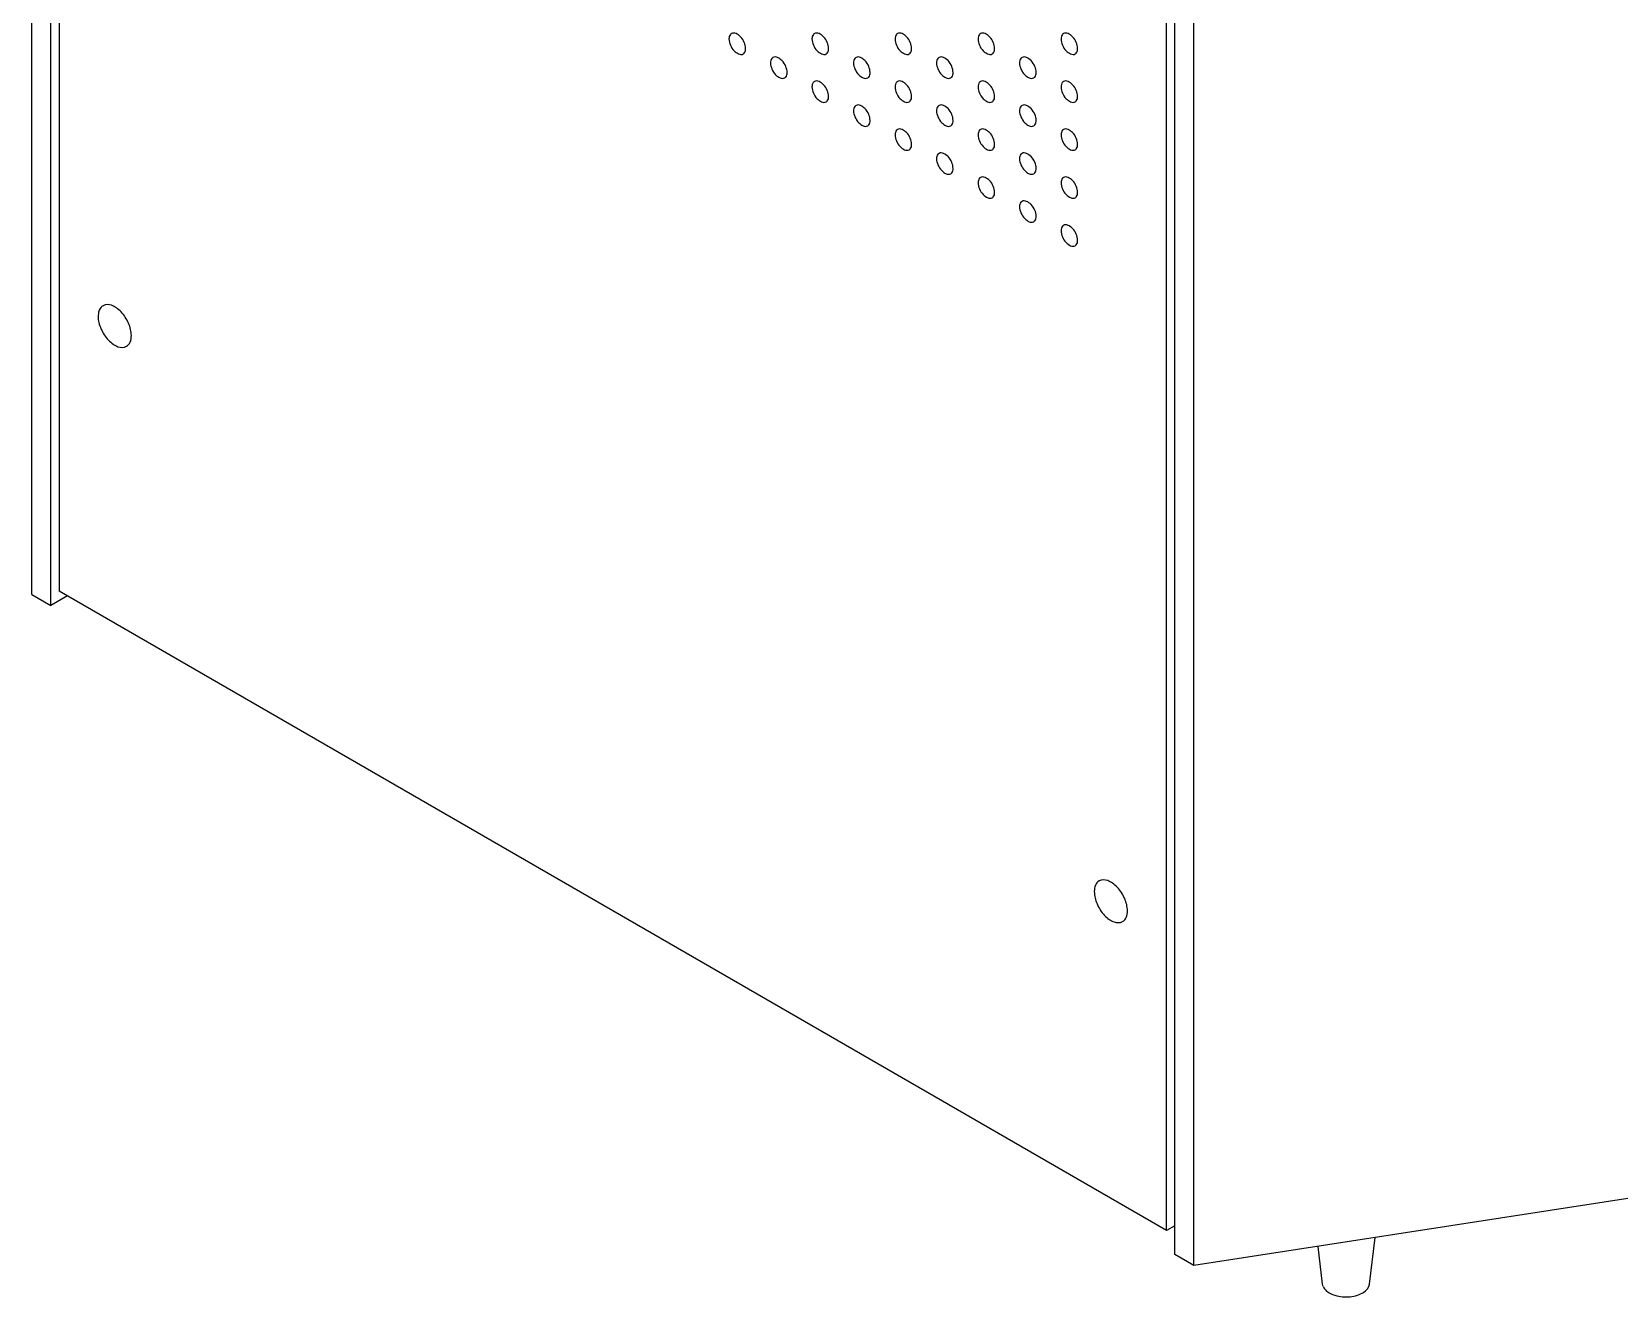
# Model space of a CAD drawing. Header units: millimetres. Extents: x 0 to 1189, y 0 to 841.
# Drawn here: x 497.4 to 632.7, y 213.7 to 321.4 of the extents above; entities that cross this region are included whole.
import ezdxf

# ---------------------------------------------------------------- set-up
doc = ezdxf.new("R2010")
doc.units = ezdxf.units.MM
doc.header["$LTSCALE"] = 65.395
doc.layers.get('0').update_dxf_attribs({"linetype": 'CONTINUOUS'})
doc.layers.add('AXIS', color=7, linetype='CONTINUOUS')
doc.layers.add('SURFACES', color=7, linetype='CONTINUOUS')

msp = doc.modelspace()

# ---------------------------------------------------------------- linework, layer by layer
at = {"color": 7, "linetype": 'Continuous'}
for p, q in [((497.43, 273.53), (497.43, 551.14)), ((499.06, 272.58), (499.06, 550.19)), ((499.77, 548.97), (499.77, 273.81)), ((594.08, 219.36), (594.08, 494.52)), ((497.43, 273.53), (499.06, 272.58)), ((500.47, 273.4), (499.06, 272.58)), ((594.08, 219.36), (499.77, 273.81)), ((594.79, 219.76), (594.08, 219.36))]:
    msp.add_line(p, q, dxfattribs=at)
at = {"layer": 'AXIS', "color": 7, "linetype": 'Continuous'}
for p, q in [((607.38, 214.79), (607, 218.01)), ((611.38, 214.79), (611.85, 218.76))]:
    msp.add_line(p, q, dxfattribs=at)
for points, knots in [([(557.03, 321.29), (557, 321.27), (556.86, 321.16), (556.82, 320.97), (556.82, 320.83)], [0, 0, 0, 0, 0.220867, 1, 1, 1, 1]), ([(556.82, 320.83), (556.82, 320.66), (556.93, 320.28), (557.24, 319.75), (557.8, 319.42), (558.03, 319.56)], [0, 0, 0, 0, 0.277753, 0.577543, 1, 1, 1, 1]), ([(558.24, 320.02), (558.24, 320.2), (558.13, 320.57), (557.82, 321.1), (557.26, 321.43), (557.03, 321.29)], [0, 0, 0, 0, 0.277753, 0.577543, 1, 1, 1, 1]), ([(564.1, 321.29), (564.07, 321.27), (563.93, 321.16), (563.89, 320.97), (563.89, 320.83)], [0, 0, 0, 0, 0.220867, 1, 1, 1, 1]), ([(563.89, 320.83), (563.89, 320.66), (564, 320.28), (564.31, 319.75), (564.87, 319.42), (565.1, 319.56)], [0, 0, 0, 0, 0.277753, 0.577543, 1, 1, 1, 1]), ([(565.31, 320.02), (565.31, 320.2), (565.2, 320.57), (564.89, 321.1), (564.34, 321.43), (564.1, 321.29)], [0, 0, 0, 0, 0.277753, 0.577543, 1, 1, 1, 1]), ([(571.17, 321.29), (571.14, 321.27), (571, 321.16), (570.97, 320.97), (570.97, 320.83)], [0, 0, 0, 0, 0.220867, 1, 1, 1, 1]), ([(570.97, 320.83), (570.97, 320.66), (571.07, 320.28), (571.38, 319.75), (571.94, 319.42), (572.17, 319.56)], [0, 0, 0, 0, 0.277753, 0.577543, 1, 1, 1, 1]), ([(572.38, 320.02), (572.38, 320.2), (572.27, 320.57), (571.96, 321.1), (571.41, 321.43), (571.17, 321.29)], [0, 0, 0, 0, 0.277753, 0.577543, 1, 1, 1, 1]), ([(578.24, 321.29), (578.21, 321.27), (578.08, 321.16), (578.04, 320.97), (578.04, 320.83)], [0, 0, 0, 0, 0.220867, 1, 1, 1, 1]), ([(578.04, 320.83), (578.04, 320.66), (578.14, 320.28), (578.46, 319.75), (579.01, 319.42), (579.24, 319.56)], [0, 0, 0, 0, 0.277753, 0.577543, 1, 1, 1, 1]), ([(579.45, 320.02), (579.45, 320.2), (579.34, 320.57), (579.03, 321.1), (578.48, 321.43), (578.24, 321.29)], [0, 0, 0, 0, 0.277753, 0.577543, 1, 1, 1, 1]), ([(585.31, 321.29), (585.28, 321.27), (585.15, 321.16), (585.11, 320.97), (585.11, 320.83)], [0, 0, 0, 0, 0.220867, 1, 1, 1, 1]), ([(585.11, 320.83), (585.11, 320.66), (585.21, 320.28), (585.53, 319.75), (586.08, 319.42), (586.32, 319.56)], [0, 0, 0, 0, 0.277753, 0.577543, 1, 1, 1, 1]), ([(586.52, 320.02), (586.52, 320.2), (586.42, 320.57), (586.1, 321.1), (585.55, 321.43), (585.31, 321.29)], [0, 0, 0, 0, 0.277753, 0.577543, 1, 1, 1, 1]), ([(558.03, 319.56), (558.06, 319.58), (558.2, 319.69), (558.24, 319.88), (558.24, 320.02)], [0, 0, 0, 0, 0.220867, 1, 1, 1, 1]), ([(560.56, 319.25), (560.53, 319.23), (560.4, 319.12), (560.36, 318.93), (560.36, 318.79)], [0, 0, 0, 0, 0.220867, 1, 1, 1, 1]), ([(561.77, 317.98), (561.77, 318.15), (561.67, 318.53), (561.35, 319.06), (560.8, 319.39), (560.56, 319.25)], [0, 0, 0, 0, 0.277753, 0.577543, 1, 1, 1, 1]), ([(565.1, 319.56), (565.13, 319.58), (565.27, 319.69), (565.31, 319.88), (565.31, 320.02)], [0, 0, 0, 0, 0.220867, 1, 1, 1, 1]), ([(567.64, 319.25), (567.6, 319.23), (567.47, 319.12), (567.43, 318.93), (567.43, 318.79)], [0, 0, 0, 0, 0.220867, 1, 1, 1, 1]), ([(568.84, 317.98), (568.84, 318.15), (568.74, 318.53), (568.42, 319.06), (567.87, 319.39), (567.64, 319.25)], [0, 0, 0, 0, 0.277753, 0.577543, 1, 1, 1, 1]), ([(572.17, 319.56), (572.21, 319.58), (572.34, 319.69), (572.38, 319.88), (572.38, 320.02)], [0, 0, 0, 0, 0.220867, 1, 1, 1, 1]), ([(574.71, 319.25), (574.67, 319.23), (574.54, 319.12), (574.5, 318.93), (574.5, 318.79)], [0, 0, 0, 0, 0.220867, 1, 1, 1, 1]), ([(575.91, 317.98), (575.91, 318.15), (575.81, 318.53), (575.5, 319.06), (574.94, 319.39), (574.71, 319.25)], [0, 0, 0, 0, 0.277753, 0.577543, 1, 1, 1, 1]), ([(579.24, 319.56), (579.28, 319.58), (579.41, 319.69), (579.45, 319.88), (579.45, 320.02)], [0, 0, 0, 0, 0.220867, 1, 1, 1, 1]), ([(581.78, 319.25), (581.75, 319.23), (581.61, 319.12), (581.57, 318.93), (581.57, 318.79)], [0, 0, 0, 0, 0.220867, 1, 1, 1, 1]), ([(582.99, 317.98), (582.99, 318.15), (582.88, 318.53), (582.57, 319.06), (582.01, 319.39), (581.78, 319.25)], [0, 0, 0, 0, 0.277753, 0.577543, 1, 1, 1, 1]), ([(586.32, 319.56), (586.35, 319.58), (586.48, 319.69), (586.52, 319.88), (586.52, 320.02)], [0, 0, 0, 0, 0.220867, 1, 1, 1, 1]), ([(560.36, 318.79), (560.36, 318.61), (560.46, 318.24), (560.78, 317.71), (561.33, 317.38), (561.57, 317.52)], [0, 0, 0, 0, 0.277753, 0.577543, 1, 1, 1, 1]), ([(561.57, 317.52), (561.6, 317.54), (561.73, 317.65), (561.77, 317.84), (561.77, 317.98)], [0, 0, 0, 0, 0.220867, 1, 1, 1, 1]), ([(567.43, 318.79), (567.43, 318.61), (567.54, 318.24), (567.85, 317.71), (568.4, 317.38), (568.64, 317.52)], [0, 0, 0, 0, 0.277753, 0.577543, 1, 1, 1, 1]), ([(568.64, 317.52), (568.67, 317.54), (568.8, 317.65), (568.84, 317.84), (568.84, 317.98)], [0, 0, 0, 0, 0.220867, 1, 1, 1, 1]), ([(574.5, 318.79), (574.5, 318.61), (574.61, 318.24), (574.92, 317.71), (575.47, 317.38), (575.71, 317.52)], [0, 0, 0, 0, 0.277753, 0.577543, 1, 1, 1, 1]), ([(575.71, 317.52), (575.74, 317.54), (575.88, 317.65), (575.91, 317.84), (575.91, 317.98)], [0, 0, 0, 0, 0.220867, 1, 1, 1, 1]), ([(581.57, 318.79), (581.57, 318.61), (581.68, 318.24), (581.99, 317.71), (582.54, 317.38), (582.78, 317.52)], [0, 0, 0, 0, 0.277753, 0.577543, 1, 1, 1, 1]), ([(582.78, 317.52), (582.81, 317.54), (582.95, 317.65), (582.99, 317.84), (582.99, 317.98)], [0, 0, 0, 0, 0.220867, 1, 1, 1, 1]), ([(564.1, 317.21), (564.07, 317.19), (563.93, 317.08), (563.89, 316.89), (563.89, 316.75)], [0, 0, 0, 0, 0.220867, 1, 1, 1, 1]), ([(563.89, 316.75), (563.89, 316.57), (564, 316.2), (564.31, 315.67), (564.87, 315.34), (565.1, 315.48)], [0, 0, 0, 0, 0.277753, 0.577543, 1, 1, 1, 1]), ([(565.31, 315.93), (565.31, 316.11), (565.2, 316.49), (564.89, 317.01), (564.34, 317.35), (564.1, 317.21)], [0, 0, 0, 0, 0.277753, 0.577543, 1, 1, 1, 1]), ([(571.17, 317.21), (571.14, 317.19), (571, 317.08), (570.97, 316.89), (570.97, 316.75)], [0, 0, 0, 0, 0.220867, 1, 1, 1, 1]), ([(570.97, 316.75), (570.97, 316.57), (571.07, 316.2), (571.38, 315.67), (571.94, 315.34), (572.17, 315.48)], [0, 0, 0, 0, 0.277753, 0.577543, 1, 1, 1, 1]), ([(572.38, 315.93), (572.38, 316.11), (572.27, 316.49), (571.96, 317.01), (571.41, 317.35), (571.17, 317.21)], [0, 0, 0, 0, 0.277753, 0.577543, 1, 1, 1, 1]), ([(578.24, 317.21), (578.21, 317.19), (578.08, 317.08), (578.04, 316.89), (578.04, 316.75)], [0, 0, 0, 0, 0.220867, 1, 1, 1, 1]), ([(578.04, 316.75), (578.04, 316.57), (578.14, 316.2), (578.46, 315.67), (579.01, 315.34), (579.24, 315.48)], [0, 0, 0, 0, 0.277753, 0.577543, 1, 1, 1, 1]), ([(579.45, 315.93), (579.45, 316.11), (579.34, 316.49), (579.03, 317.01), (578.48, 317.35), (578.24, 317.21)], [0, 0, 0, 0, 0.277753, 0.577543, 1, 1, 1, 1]), ([(585.31, 317.21), (585.28, 317.19), (585.15, 317.08), (585.11, 316.89), (585.11, 316.75)], [0, 0, 0, 0, 0.220867, 1, 1, 1, 1]), ([(585.11, 316.75), (585.11, 316.57), (585.21, 316.2), (585.53, 315.67), (586.08, 315.34), (586.32, 315.48)], [0, 0, 0, 0, 0.277753, 0.577543, 1, 1, 1, 1]), ([(586.52, 315.93), (586.52, 316.11), (586.42, 316.49), (586.1, 317.01), (585.55, 317.35), (585.31, 317.21)], [0, 0, 0, 0, 0.277753, 0.577543, 1, 1, 1, 1]), ([(565.1, 315.48), (565.13, 315.5), (565.27, 315.61), (565.31, 315.8), (565.31, 315.93)], [0, 0, 0, 0, 0.220867, 1, 1, 1, 1]), ([(567.64, 315.17), (567.6, 315.15), (567.47, 315.03), (567.43, 314.84), (567.43, 314.71)], [0, 0, 0, 0, 0.220867, 1, 1, 1, 1]), ([(568.84, 313.89), (568.84, 314.07), (568.74, 314.45), (568.42, 314.97), (567.87, 315.3), (567.64, 315.17)], [0, 0, 0, 0, 0.277753, 0.577543, 1, 1, 1, 1]), ([(572.17, 315.48), (572.21, 315.5), (572.34, 315.61), (572.38, 315.8), (572.38, 315.93)], [0, 0, 0, 0, 0.220867, 1, 1, 1, 1]), ([(574.71, 315.17), (574.67, 315.15), (574.54, 315.03), (574.5, 314.84), (574.5, 314.71)], [0, 0, 0, 0, 0.220867, 1, 1, 1, 1]), ([(575.91, 313.89), (575.91, 314.07), (575.81, 314.45), (575.5, 314.97), (574.94, 315.3), (574.71, 315.17)], [0, 0, 0, 0, 0.277753, 0.577543, 1, 1, 1, 1]), ([(579.24, 315.48), (579.28, 315.5), (579.41, 315.61), (579.45, 315.8), (579.45, 315.93)], [0, 0, 0, 0, 0.220867, 1, 1, 1, 1]), ([(581.78, 315.17), (581.75, 315.15), (581.61, 315.03), (581.57, 314.84), (581.57, 314.71)], [0, 0, 0, 0, 0.220867, 1, 1, 1, 1]), ([(582.99, 313.89), (582.99, 314.07), (582.88, 314.45), (582.57, 314.97), (582.01, 315.3), (581.78, 315.17)], [0, 0, 0, 0, 0.277753, 0.577543, 1, 1, 1, 1]), ([(586.32, 315.48), (586.35, 315.5), (586.48, 315.61), (586.52, 315.8), (586.52, 315.93)], [0, 0, 0, 0, 0.220867, 1, 1, 1, 1]), ([(567.43, 314.71), (567.43, 314.53), (567.54, 314.16), (567.85, 313.63), (568.4, 313.3), (568.64, 313.44)], [0, 0, 0, 0, 0.277753, 0.577543, 1, 1, 1, 1]), ([(568.64, 313.44), (568.67, 313.46), (568.8, 313.57), (568.84, 313.76), (568.84, 313.89)], [0, 0, 0, 0, 0.220867, 1, 1, 1, 1]), ([(574.5, 314.71), (574.5, 314.53), (574.61, 314.16), (574.92, 313.63), (575.47, 313.3), (575.71, 313.44)], [0, 0, 0, 0, 0.277753, 0.577543, 1, 1, 1, 1]), ([(575.71, 313.44), (575.74, 313.46), (575.88, 313.57), (575.91, 313.76), (575.91, 313.89)], [0, 0, 0, 0, 0.220867, 1, 1, 1, 1]), ([(581.57, 314.71), (581.57, 314.53), (581.68, 314.16), (581.99, 313.63), (582.54, 313.3), (582.78, 313.44)], [0, 0, 0, 0, 0.277753, 0.577543, 1, 1, 1, 1]), ([(582.78, 313.44), (582.81, 313.46), (582.95, 313.57), (582.99, 313.76), (582.99, 313.89)], [0, 0, 0, 0, 0.220867, 1, 1, 1, 1]), ([(571.17, 313.13), (571.14, 313.11), (571, 312.99), (570.97, 312.8), (570.97, 312.67)], [0, 0, 0, 0, 0.220867, 1, 1, 1, 1]), ([(570.97, 312.67), (570.97, 312.49), (571.07, 312.12), (571.38, 311.59), (571.94, 311.26), (572.17, 311.4)], [0, 0, 0, 0, 0.277753, 0.577543, 1, 1, 1, 1]), ([(572.38, 311.85), (572.38, 312.03), (572.27, 312.41), (571.96, 312.93), (571.41, 313.26), (571.17, 313.13)], [0, 0, 0, 0, 0.277753, 0.577543, 1, 1, 1, 1]), ([(578.24, 313.13), (578.21, 313.11), (578.08, 312.99), (578.04, 312.8), (578.04, 312.67)], [0, 0, 0, 0, 0.220867, 1, 1, 1, 1]), ([(578.04, 312.67), (578.04, 312.49), (578.14, 312.12), (578.46, 311.59), (579.01, 311.26), (579.24, 311.4)], [0, 0, 0, 0, 0.277753, 0.577543, 1, 1, 1, 1]), ([(579.45, 311.85), (579.45, 312.03), (579.34, 312.41), (579.03, 312.93), (578.48, 313.26), (578.24, 313.13)], [0, 0, 0, 0, 0.277753, 0.577543, 1, 1, 1, 1]), ([(585.31, 313.13), (585.28, 313.11), (585.15, 312.99), (585.11, 312.8), (585.11, 312.67)], [0, 0, 0, 0, 0.220867, 1, 1, 1, 1]), ([(585.11, 312.67), (585.11, 312.49), (585.21, 312.12), (585.53, 311.59), (586.08, 311.26), (586.32, 311.4)], [0, 0, 0, 0, 0.277753, 0.577543, 1, 1, 1, 1]), ([(586.52, 311.85), (586.52, 312.03), (586.42, 312.41), (586.1, 312.93), (585.55, 313.26), (585.31, 313.13)], [0, 0, 0, 0, 0.277753, 0.577543, 1, 1, 1, 1]), ([(572.17, 311.4), (572.21, 311.41), (572.34, 311.53), (572.38, 311.72), (572.38, 311.85)], [0, 0, 0, 0, 0.220867, 1, 1, 1, 1]), ([(574.71, 311.09), (574.67, 311.07), (574.54, 310.95), (574.5, 310.76), (574.5, 310.63)], [0, 0, 0, 0, 0.220867, 1, 1, 1, 1]), ([(575.91, 309.81), (575.91, 309.99), (575.81, 310.36), (575.5, 310.89), (574.94, 311.22), (574.71, 311.09)], [0, 0, 0, 0, 0.277753, 0.577543, 1, 1, 1, 1]), ([(579.24, 311.4), (579.28, 311.41), (579.41, 311.53), (579.45, 311.72), (579.45, 311.85)], [0, 0, 0, 0, 0.220867, 1, 1, 1, 1]), ([(581.78, 311.09), (581.75, 311.07), (581.61, 310.95), (581.57, 310.76), (581.57, 310.63)], [0, 0, 0, 0, 0.220867, 1, 1, 1, 1]), ([(582.99, 309.81), (582.99, 309.99), (582.88, 310.36), (582.57, 310.89), (582.01, 311.22), (581.78, 311.09)], [0, 0, 0, 0, 0.277753, 0.577543, 1, 1, 1, 1]), ([(586.32, 311.4), (586.35, 311.41), (586.48, 311.53), (586.52, 311.72), (586.52, 311.85)], [0, 0, 0, 0, 0.220867, 1, 1, 1, 1]), ([(574.5, 310.63), (574.5, 310.45), (574.61, 310.07), (574.92, 309.55), (575.47, 309.22), (575.71, 309.35)], [0, 0, 0, 0, 0.277753, 0.577543, 1, 1, 1, 1]), ([(575.71, 309.35), (575.74, 309.37), (575.88, 309.49), (575.91, 309.68), (575.91, 309.81)], [0, 0, 0, 0, 0.220867, 1, 1, 1, 1]), ([(581.57, 310.63), (581.57, 310.45), (581.68, 310.07), (581.99, 309.55), (582.54, 309.22), (582.78, 309.35)], [0, 0, 0, 0, 0.277753, 0.577543, 1, 1, 1, 1]), ([(582.78, 309.35), (582.81, 309.37), (582.95, 309.49), (582.99, 309.68), (582.99, 309.81)], [0, 0, 0, 0, 0.220867, 1, 1, 1, 1]), ([(578.24, 309.04), (578.21, 309.02), (578.08, 308.91), (578.04, 308.72), (578.04, 308.59)], [0, 0, 0, 0, 0.220867, 1, 1, 1, 1]), ([(578.04, 308.59), (578.04, 308.41), (578.14, 308.03), (578.46, 307.51), (579.01, 307.18), (579.24, 307.31)], [0, 0, 0, 0, 0.277753, 0.577543, 1, 1, 1, 1]), ([(579.45, 307.77), (579.45, 307.95), (579.34, 308.32), (579.03, 308.85), (578.48, 309.18), (578.24, 309.04)], [0, 0, 0, 0, 0.277753, 0.577543, 1, 1, 1, 1]), ([(585.31, 309.04), (585.28, 309.02), (585.15, 308.91), (585.11, 308.72), (585.11, 308.59)], [0, 0, 0, 0, 0.220867, 1, 1, 1, 1]), ([(585.11, 308.59), (585.11, 308.41), (585.21, 308.03), (585.53, 307.51), (586.08, 307.18), (586.32, 307.31)], [0, 0, 0, 0, 0.277753, 0.577543, 1, 1, 1, 1]), ([(586.52, 307.77), (586.52, 307.95), (586.42, 308.32), (586.1, 308.85), (585.55, 309.18), (585.31, 309.04)], [0, 0, 0, 0, 0.277753, 0.577543, 1, 1, 1, 1]), ([(579.24, 307.31), (579.28, 307.33), (579.41, 307.45), (579.45, 307.64), (579.45, 307.77)], [0, 0, 0, 0, 0.220867, 1, 1, 1, 1]), ([(581.78, 307), (581.75, 306.98), (581.61, 306.87), (581.57, 306.68), (581.57, 306.55)], [0, 0, 0, 0, 0.220867, 1, 1, 1, 1]), ([(582.99, 305.73), (582.99, 305.91), (582.88, 306.28), (582.57, 306.81), (582.01, 307.14), (581.78, 307)], [0, 0, 0, 0, 0.277753, 0.577543, 1, 1, 1, 1]), ([(586.32, 307.31), (586.35, 307.33), (586.48, 307.45), (586.52, 307.64), (586.52, 307.77)], [0, 0, 0, 0, 0.220867, 1, 1, 1, 1]), ([(581.57, 306.55), (581.57, 306.37), (581.68, 305.99), (581.99, 305.47), (582.54, 305.13), (582.78, 305.27)], [0, 0, 0, 0, 0.277753, 0.577543, 1, 1, 1, 1]), ([(582.78, 305.27), (582.81, 305.29), (582.95, 305.4), (582.99, 305.59), (582.99, 305.73)], [0, 0, 0, 0, 0.220867, 1, 1, 1, 1]), ([(585.31, 304.96), (585.28, 304.94), (585.15, 304.83), (585.11, 304.64), (585.11, 304.5)], [0, 0, 0, 0, 0.220867, 1, 1, 1, 1]), ([(585.11, 304.5), (585.11, 304.33), (585.21, 303.95), (585.53, 303.42), (586.08, 303.09), (586.32, 303.23)], [0, 0, 0, 0, 0.277753, 0.577543, 1, 1, 1, 1]), ([(586.52, 303.69), (586.52, 303.87), (586.42, 304.24), (586.1, 304.77), (585.55, 305.1), (585.31, 304.96)], [0, 0, 0, 0, 0.277753, 0.577543, 1, 1, 1, 1]), ([(586.32, 303.23), (586.35, 303.25), (586.48, 303.36), (586.52, 303.55), (586.52, 303.69)], [0, 0, 0, 0, 0.220867, 1, 1, 1, 1]), ([(503.5, 298.12), (503.44, 298.09), (503.22, 297.92), (503.12, 297.63), (503.1, 297.42)], [0, 0, 0, 0, 0.227777, 1, 1, 1, 1]), ([(505.91, 295.57), (505.91, 295.93), (505.71, 296.67), (505.21, 297.46), (504.66, 297.94), (504.16, 298.22), (503.71, 298.24), (503.5, 298.12)], [0, 0, 0, 0, 0.271099, 0.563793, 0.698524, 0.816708, 1, 1, 1, 1]), ([(503.08, 297.2), (503.08, 296.85), (503.28, 296.11), (503.79, 295.32), (504.33, 294.84), (504.83, 294.56), (505.29, 294.54), (505.5, 294.66)], [0, 0, 0, 0, 0.271099, 0.563793, 0.698524, 0.816708, 1, 1, 1, 1]), ([(505.5, 294.66), (505.63, 294.73), (505.86, 295.03), (505.91, 295.38), (505.91, 295.57)], [0, 0, 0, 0, 0.44925, 1, 1, 1, 1]), ([(588.35, 249.13), (588.21, 249.05), (587.98, 248.76), (587.94, 248.41), (587.94, 248.22)], [0, 0, 0, 0, 0.44925, 1, 1, 1, 1]), ([(590.76, 246.58), (590.76, 246.94), (590.57, 247.68), (590.06, 248.47), (589.52, 248.95), (589.02, 249.23), (588.56, 249.25), (588.35, 249.13)], [0, 0, 0, 0, 0.271099, 0.563793, 0.698524, 0.816708, 1, 1, 1, 1]), ([(587.94, 248.22), (587.94, 247.86), (588.13, 247.12), (588.64, 246.33), (589.18, 245.85), (589.68, 245.57), (590.14, 245.55), (590.35, 245.67)], [0, 0, 0, 0, 0.271099, 0.563793, 0.698524, 0.816708, 1, 1, 1, 1]), ([(590.35, 245.67), (590.48, 245.74), (590.72, 246.04), (590.76, 246.39), (590.76, 246.58)], [0, 0, 0, 0, 0.44925, 1, 1, 1, 1]), ([(607.55, 214.4), (607.76, 214.12), (608.51, 213.74), (609.51, 213.66), (610.34, 213.83), (610.97, 214.1), (611.34, 214.5), (611.38, 214.79)], [0, 0, 0, 0, 0.237661, 0.531446, 0.675872, 0.805033, 1, 1, 1, 1])]:
    msp.add_open_spline(points, degree=3, knots=knots, dxfattribs=at)
for points in [[(503.1, 297.42), (503.09, 297.35), (503.08, 297.28), (503.08, 297.2)], [(607.45, 214.57), (607.42, 214.63), (607.39, 214.71), (607.39, 214.78)], [(607.45, 214.57), (607.48, 214.51), (607.51, 214.45), (607.55, 214.4)]]:
    msp.add_open_spline(points, degree=3, dxfattribs=at)
at = {"layer": 'SURFACES', "color": 7, "linetype": 'Continuous'}
for p, q in [((596.42, 216.37), (596.42, 497.25)), ((594.79, 217.31), (594.79, 494.92)), ((661.89, 226.5), (596.42, 216.37)), ((596.42, 216.37), (594.79, 217.31))]:
    msp.add_line(p, q, dxfattribs=at)

doc.saveas('drawing.dxf')
